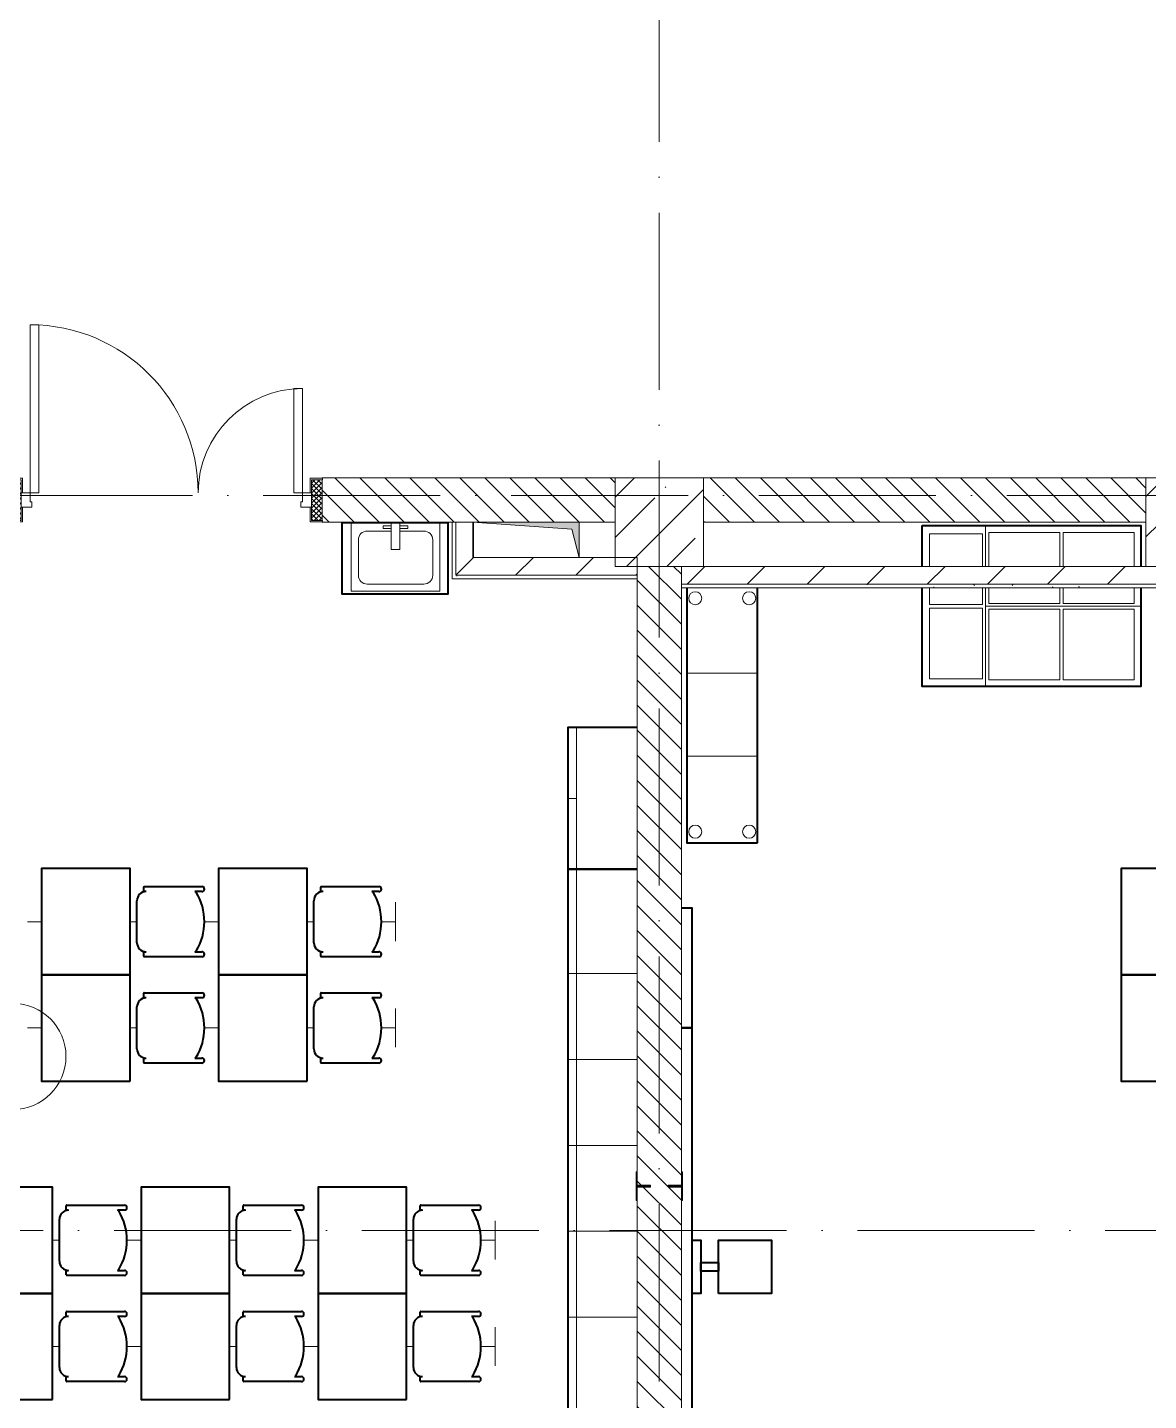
# Model space of a CAD drawing. Header units: millimetres. Extents: x -6467 to 105918, y -7090 to 92481.
# Drawn here: x 32380 to 38715, y 57970 to 65725 of the extents above; entities that cross this region are included whole.
import ezdxf

# ---------------------------------------------------------------- set-up
doc = ezdxf.new("R2010")
doc.units = ezdxf.units.MM
doc.linetypes.add('50_200_ШТРИХ_1Т_ш5_п1_п1_', pattern=[1400, 1000, -200, 0, -200])
doc.linetypes.add('IMPORT-ACAD_ISO02W100', pattern=[3000, 2400, -600])
for name, color, linetype, lineweight, true_color in [('A-AREA-IDEN-1', 7, 'Continuous', 9, 0xaaaaaa), ('A-GENM-1', 7, 'Continuous', 9, 0xaaaaaa), ('A-GENM-2', 7, 'Continuous', 20, 0xaaaaaa), ('I-WALL-1', 7, 'Continuous', 5, 0x787878), ('M-EQPM-1', 7, 'Continuous', 9, 0xaaaaaa), ('M-EQPM-2', 7, 'Continuous', 9, 0xe2e2e2), ('P-SANR-FIXT-1', 7, 'Continuous', 9, 0xaaaaaa), ('мебель 2 этаж-1', 7, 'Continuous', 40, 0xaaaaaa), ('Оси-3', 7, '50_200_ШТРИХ_1Т_ш5_п1_п1_', 9, 0xaaaaaa), ('ТХ_невидимый-1', 7, 'IMPORT-ACAD_ISO02W100', 20, 0xaaaaaa), ('ТХ_функционал-14', 7, 'IMPORT-ACAD_ISO02W100', 20, 0xaaaaaa), ('ТХ_функционал-2', 7, 'Continuous', 40, 0xaaaaaa), ('ТХ_функционал-4', 7, 'Continuous', 20, 0xaaaaaa)]:
    doc.layers.add(name, color=color, linetype=linetype, lineweight=lineweight, true_color=true_color)
for name, color, linetype, lineweight in [('A-DOOR', 7, 'Continuous', 9), ('A-DOOR-2', 7, 'Continuous', 5), ('A-DOOR-FRAM', 7, 'Continuous', 9), ('A-DOOR-FRAM-2', 7, 'Continuous', 5), ('A-WALL', 7, 'Continuous', 5), ('A-WALL-FNSH-1', 7, 'Continuous', 5), ('I-WALL', 7, 'Continuous', 5), ('S-COLS', 7, 'Continuous', 9), ('S-COLS-1', 7, 'Continuous', 5)]:
    doc.layers.add(name, color=color, linetype=linetype, lineweight=lineweight)
pattern_1 = [(135, (0, 0), (-70.71068, -70.71068), [])]
pattern_2 = [(45, (0, 0), (-169.7056, 169.7056), [])]
pattern_3 = [(0, (0, 0), (406.4, 101.6), [6.706, -298.094, 6.706, -298.094, -1625.6]), (0, (0, 0), (406.4, 101.6), [-609.6, 6.706, -602.894, 6.706, -298.094, -711.2]), (0, (0, 0), (406.4, 101.6), [-1524, 6.706, -196.494, 6.706, -501.294]), (120, (152.4, 50.8), (-291.18818, 301.15272), [6.706, -298.094, 6.706, -298.094, -1625.6]), (120, (152.4, 50.8), (-291.18818, 301.15272), [-609.6, 6.706, -602.894, 6.706, -298.094, -711.2]), (120, (152.4, 50.8), (-291.18818, 301.15272), [-1524, 6.706, -196.494, 6.706, -501.294]), (240, (203.2, 254), (-115.21182, -402.75272), [6.706, -298.094, 6.706, -298.094, -1625.6]), (240, (203.2, 254), (-115.21182, -402.75272), [-609.6, 6.706, -602.894, 6.706, -298.094, -711.2]), (240, (203.2, 254), (-115.21182, -402.75272), [-1524, 6.706, -196.494, 6.706, -501.294])]

# ---------------------------------------------------------------- blocks, each defined once
blk = doc.blocks.new('BSC_Колонна _Прямоугольная - 500х500-V86-АИ_План этажа Радиаторы_2')
at = {"layer": 'S-COLS-1'}
h = blk.add_hatch(dxfattribs=at)
h.set_pattern_fill('FP_114', color=256, style=0, pattern_type=2)
h.set_pattern_definition([(45, (-38950, -62931.04), (-228.0985, 228.0985), []), (45, (-38721.9, -62931.04), (-228.0985, 228.0985), [403.225, -80.645, 6.706, -73.939])])
h.paths.add_polyline_path([(-250, -250), (250, -250), (250, 250), (-250, 250)])
for p, q in [((250, 250), (-250, 250)), ((-250, 250), (-250, -250)), ((250, -250), (250, 250)), ((-250, -250), (250, -250))]:
    blk.add_line(p, q, dxfattribs=at)
blk = doc.blocks.new('110_Дверь_СКБ_2Ст_Наружная1 - СОШ_Д-07_1760_1440_х2400мм_Все учебные помещения_ читальные залы-25547909-АИ_План этажа Радиаторы_2')
at = {"layer": 'A-DOOR-2'}
h = blk.add_hatch(dxfattribs=at)
h.set_pattern_fill('FP_120', color=256, style=0, pattern_type=2)
h.set_pattern_definition([(135, (1456.41, 189.685), (-14.14214, -14.14214), []), (225, (1456.41, 189.685), (14.14214, -14.14214), [])])
h.paths.add_polyline_path([(839.5, -115), (899.5, -115), (899.5, 115), (839.5, 115)])
at = {"layer": 'A-DOOR-FRAM-2'}
h = blk.add_hatch(dxfattribs=at)
h.set_pattern_fill('FP_121', color=256, style=0, pattern_type=2)
h.set_pattern_definition([(45, (-666.384, 189.685), (-14.1421, 14.1421), []), (135, (-666.384, 189.685), (-14.1421, -14.1421), [])])
h.paths.add_polyline_path([(-860.5, -115), (-800.5, -115), (-800.5, 115), (-860.5, 115)])
at = {"layer": 'A-DOOR'}
for p, q in [((-750.5, 990), (-750.5, 40)), ((-700.5, 990), (-750.5, 990)), ((-700.5, 40), (-700.5, 990)), ((789.5, 630), (739.5, 630)), ((739.5, 630), (739.5, 40)), ((789.5, 40), (789.5, 630)), ((-750.5, 40), (-700.5, 40)), ((739.5, 40), (789.5, 40))]:
    blk.add_line(p, q, dxfattribs=at)
at = {"layer": 'A-DOOR-2'}
for p, q in [((-792.5, 123), (-862.5, 123)), ((-862.5, 123), (-862.5, 115)), ((-862.5, 115), (-800.5, 115)), ((-800.5, 115), (-800.5, 40)), ((-792.5, 40), (-792.5, 123)), ((901.5, 123), (831.5, 123)), ((831.5, 123), (831.5, 40)), ((839.5, 40), (839.5, 115)), ((839.5, 115), (901.5, 115)), ((901.5, 115), (901.5, 123)), ((-800.5, 40), (-792.5, 40)), ((831.5, 40), (839.5, 40)), ((-792.5, -40), (-800.5, -40)), ((-800.5, -40), (-800.5, -115)), ((-792.5, -123), (-792.5, -40)), ((839.5, -40), (831.5, -40)), ((831.5, -40), (831.5, -123)), ((839.5, -115), (839.5, -40)), ((-862.5, -115), (-862.5, -123)), ((-800.5, -115), (-862.5, -115)), ((-862.5, -123), (-792.5, -123)), ((831.5, -123), (901.5, -123)), ((901.5, -115), (839.5, -115)), ((901.5, -123), (901.5, -115))]:
    blk.add_line(p, q, dxfattribs=at)
for centre, radius, start, end in [((-750.5, 40), 950, 0, 90), ((789.5, 40), 590, 90, 180)]:
    blk.add_arc(centre, radius, start, end, dxfattribs=at)
at = {"layer": 'A-DOOR-FRAM'}
for p, q in [((-800.5, 115), (-860.5, 115)), ((-860.5, 115), (-860.5, -115)), ((-800.5, -115), (-800.5, 115)), ((899.5, 115), (839.5, 115)), ((839.5, 115), (839.5, -115)), ((899.5, -115), (899.5, 115)), ((-750.5, 40), (-800.5, 40)), ((-800.5, 40), (-800.5, -40)), ((-750.5, -10), (-750.5, 40)), ((789.5, 40), (789.5, -10)), ((839.5, 40), (789.5, 40)), ((839.5, -40), (839.5, 40)), ((-800.5, -40), (-740.5, -40)), ((-740.5, -10), (-750.5, -10)), ((-740.5, -40), (-740.5, -10)), ((789.5, -10), (779.5, -10)), ((779.5, -10), (779.5, -40)), ((779.5, -40), (839.5, -40)), ((-860.5, -115), (-800.5, -115)), ((839.5, -115), (899.5, -115))]:
    blk.add_line(p, q, dxfattribs=at)
blk = doc.blocks.new('Канал вертикальный прямоугольный - Шахта - значок проема-24087330-АИ_План этажа Радиаторы_2')
at = {"layer": 'M-EQPM-2'}
blk.add_hatch(color=256, dxfattribs=at).paths.add_polyline_path([(-100, -300), (-60, 260), (100, 300), (-100, 300)])
at = {"layer": 'M-EQPM-1'}
for p, q in [((-100, -300), (-100, 300)), ((-100, 300), (100, 300)), ((-60, 260), (-100, -300)), ((-60, 260), (100, 300)), ((100, 300), (100, -300)), ((100, -300), (-100, -300))]:
    blk.add_line(p, q, dxfattribs=at)
blk = doc.blocks.new('SND_2D_Раковина1 - 400х300-V212-АИ_План этажа Радиаторы_2')
at = {"layer": 'P-SANR-FIXT-1'}
for p, q in [((-250, -220), (-250, 170)), ((-25, 170), (-25, 15)), ((25, 15), (25, 170)), ((250, 170), (250, -220)), ((-160, 120), (-25, 120)), ((-70, 150), (-25, 150)), ((-70, 135), (-70, 150)), ((-25, 135), (-70, 135)), ((70, 150), (25, 150)), ((25, 135), (70, 135)), ((25, 120), (160, 120)), ((70, 135), (70, 150)), ((-210, -130), (-210, 70)), ((-25, 15), (25, 15)), ((210, 70), (210, -130)), ((250, -220), (-250, -220)), ((160, -180), (-160, -180))]:
    blk.add_line(p, q, dxfattribs=at)
for centre, start, end in [((-160, 70), 90, 180), ((160, 70), 0, 90), ((-160, -130), 180, 270), ((160, -130), 270, 0)]:
    blk.add_arc(centre, 50, start, end, dxfattribs=at)
blk = doc.blocks.new('Фахверк _газобетон торцы_865 - Фахверк _газобетон торцы_-26105617-АИ_План этажа Радиаторы_2')
at = {"layer": 'A-GENM-2'}
for p, q in [((41046, 11134.7), (40965, 11134.7)), ((40965, 11134.7), (40965, 11128.7)), ((40965, 11128.7), (41040, 11128.7)), ((41040, 11128.7), (41040, 11053.7)), ((41046, 11053.7), (41046, 11134.7)), ((41040, 11053.7), (41046, 11053.7)), ((41040, 10953.7), (41040, 10878.7)), ((41046, 10953.7), (41040, 10953.7)), ((41046, 10872.7), (41046, 10953.7)), ((41040, 10878.7), (40965, 10878.7)), ((40965, 10878.7), (40965, 10872.7)), ((40965, 10872.7), (41046, 10872.7))]:
    blk.add_line(p, q, dxfattribs=at)
blk = doc.blocks.new('Фахверк _газобетон торцы_866 - Фахверк _газобетон торцы_-26105637-АИ_План этажа Радиаторы_2')
at = {"layer": 'A-GENM-2'}
for p, q in [((41046, 105920.3), (40965, 105920.3)), ((40965, 105920.3), (40965, 105914.3)), ((40965, 105914.3), (41040, 105914.3)), ((41040, 105914.3), (41040, 105839.3)), ((41046, 105839.3), (41046, 105920.3)), ((41040, 105839.3), (41046, 105839.3)), ((41046, 105739.3), (41040, 105739.3)), ((41040, 105739.3), (41040, 105664.3)), ((41046, 105658.3), (41046, 105739.3)), ((41040, 105664.3), (40965, 105664.3)), ((40965, 105664.3), (40965, 105658.3)), ((40965, 105658.3), (41046, 105658.3))]:
    blk.add_line(p, q, dxfattribs=at)
blk = doc.blocks.new('мебель 2 этаж-28800768-АИ_План этажа Радиаторы_2')
at = {"layer": 'ТХ_невидимый-1'}
for p, q in [((34723.5, 62280.7), (34723.5, 62499.4)), ((35223.5, 62280.7), (35223.5, 62499.4)), ((35723.5, 62280.7), (35723.5, 62499.4)), ((36223.5, 62280.7), (36223.5, 62499.4)), ((36723.5, 62280.7), (36723.5, 62499.4)), ((34643.7, 62390), (34723.5, 62390)), ((35262.5, 62390), (35223.5, 62390)), ((35643.7, 62390), (35723.5, 62390)), ((36262.5, 62390), (36223.5, 62390)), ((36643.7, 62390), (36723.5, 62390)), ((34723.5, 61680.7), (34723.5, 61899.4)), ((35223.5, 61680.7), (35223.5, 61899.4)), ((35723.5, 61680.7), (35723.5, 61899.4)), ((36223.5, 61680.7), (36223.5, 61899.4)), ((36723.5, 61680.7), (36723.5, 61899.4)), ((34643.7, 61790), (34723.5, 61790)), ((35262.5, 61790), (35223.5, 61790)), ((35643.7, 61790), (35723.5, 61790)), ((36262.5, 61790), (36223.5, 61790)), ((36643.7, 61790), (36723.5, 61790)), ((34785.5, 60481.4), (34785.5, 60700.1)), ((35285.5, 60481.4), (35285.5, 60700.1)), ((35785.5, 60481.4), (35785.5, 60700.1)), ((36285.5, 60481.4), (36285.5, 60700.1)), ((36785.5, 60481.4), (36785.5, 60700.1)), ((37285.5, 60481.4), (37285.5, 60700.1)), ((34824.5, 60590.8), (34785.5, 60590.8)), ((35205.7, 60590.8), (35285.5, 60590.8)), ((35824.5, 60590.8), (35785.5, 60590.8)), ((36205.7, 60590.8), (36285.5, 60590.8)), ((36824.5, 60590.8), (36785.5, 60590.8)), ((37205.7, 60590.8), (37285.5, 60590.8)), ((34785.5, 59881.4), (34785.5, 60100.1)), ((35285.5, 59881.4), (35285.5, 60100.1)), ((35785.5, 59881.4), (35785.5, 60100.1)), ((36285.5, 59881.4), (36285.5, 60100.1)), ((36785.5, 59881.4), (36785.5, 60100.1)), ((37285.5, 59881.4), (37285.5, 60100.1)), ((34824.5, 59990.8), (34785.5, 59990.8)), ((35205.7, 59990.8), (35285.5, 59990.8)), ((35824.5, 59990.8), (35785.5, 59990.8)), ((36205.7, 59990.8), (36285.5, 59990.8)), ((36824.5, 59990.8), (36785.5, 59990.8)), ((37205.7, 59990.8), (37285.5, 59990.8))]:
    blk.add_line(p, q, dxfattribs=at)
at = {"layer": 'ТХ_функционал-14'}
for p, q in [((39739.5, 64276.3), (39739.5, 64181.1)), ((40476.2, 64187.7), (40476.2, 64276.3)), ((40896.2, 64187.7), (40896.2, 64276.3))]:
    blk.add_line(p, q, dxfattribs=at)
at = {"layer": 'ТХ_функционал-14', "flags": 128}
for points in [[(40039.5, 64396.3), (40039.5, 64581.1), (39739.5, 64581.1), (39739.5, 64396.3)], [(40476.2, 64396.3), (40476.2, 64587.7), (40076.2, 64587.7), (40076.2, 64396.3)], [(40896.2, 64396.3), (40896.2, 64587.7), (40496.2, 64587.7), (40496.2, 64396.3)], [(39739.5, 64181.1), (40039.5, 64181.1), (40039.5, 64276.3)], [(40076.2, 64276.3), (40076.2, 64187.7), (40476.2, 64187.7)], [(40496.2, 64276.3), (40496.2, 64187.7), (40896.2, 64187.7)]]:
    blk.add_lwpolyline(points, dxfattribs=at)
for points in [[(39739.5, 63761.1), (40039.5, 63761.1), (40039.5, 64161.1), (39739.5, 64161.1)], [(40476.2, 63755.7), (40476.2, 64155.7), (40076.2, 64155.7), (40076.2, 63755.7)], [(40896.2, 63755.7), (40896.2, 64155.7), (40496.2, 64155.7), (40496.2, 63755.7)]]:
    blk.add_lwpolyline(points, close=True, dxfattribs=at)
at = {"layer": 'ТХ_функционал-2'}
for p, q in [((39698.8, 64396.3), (39698.8, 64628.2)), ((38769.2, 62835.3), (38769.2, 64276.3)), ((35301, 62562.6), (35301, 62585.7)), ((35303.5, 62588.2), (35629.6, 62588.2)), ((36301, 62562.6), (36301, 62585.7)), ((36303.5, 62588.2), (36629.6, 62588.2)), ((35262.5, 62271.3), (35262.5, 62508.7)), ((35313.8, 62560), (35303.5, 62560)), ((35629.6, 62560), (35590.3, 62560)), ((36262.5, 62271.3), (36262.5, 62508.7)), ((36313.8, 62560), (36303.5, 62560)), ((36629.6, 62560), (36590.3, 62560)), ((35301, 62194.4), (35301, 62217.5)), ((35303.5, 62220.1), (35313.8, 62220.1)), ((35590.3, 62220.1), (35629.6, 62220.1)), ((36301, 62194.4), (36301, 62217.5)), ((36303.5, 62220.1), (36313.8, 62220.1)), ((36590.3, 62220.1), (36629.6, 62220.1)), ((35629.6, 62191.8), (35303.5, 62191.8)), ((36629.6, 62191.8), (36303.5, 62191.8)), ((35301, 61962.6), (35301, 61985.7)), ((35303.5, 61988.2), (35629.6, 61988.2)), ((35313.8, 61960), (35303.5, 61960)), ((35629.6, 61960), (35590.3, 61960)), ((36301, 61962.6), (36301, 61985.7)), ((36303.5, 61988.2), (36629.6, 61988.2)), ((36313.8, 61960), (36303.5, 61960)), ((36629.6, 61960), (36590.3, 61960)), ((35262.5, 61671.3), (35262.5, 61908.7)), ((36262.5, 61671.3), (36262.5, 61908.7)), ((38338.5, 61790.8), (38398.5, 61790.8)), ((35301, 61594.4), (35301, 61617.5)), ((35303.5, 61620.1), (35313.8, 61620.1)), ((35629.6, 61591.8), (35303.5, 61591.8)), ((35590.3, 61620.1), (35629.6, 61620.1)), ((36301, 61594.4), (36301, 61617.5)), ((36303.5, 61620.1), (36313.8, 61620.1)), ((36629.6, 61591.8), (36303.5, 61591.8)), ((36590.3, 61620.1), (36629.6, 61620.1)), ((34863, 60763.3), (34863, 60786.4)), ((34865.5, 60788.9), (35191.6, 60788.9)), ((34875.8, 60760.7), (34865.5, 60760.7)), ((35191.6, 60760.7), (35152.3, 60760.7)), ((35863, 60763.3), (35863, 60786.4)), ((35865.5, 60788.9), (36191.6, 60788.9)), ((35875.8, 60760.7), (35865.5, 60760.7)), ((36191.6, 60760.7), (36152.3, 60760.7)), ((36863, 60763.3), (36863, 60786.4)), ((36865.5, 60788.9), (37191.6, 60788.9)), ((36875.8, 60760.7), (36865.5, 60760.7)), ((37191.6, 60760.7), (37152.3, 60760.7)), ((34824.5, 60472.1), (34824.5, 60709.5)), ((35824.5, 60472.1), (35824.5, 60709.5)), ((36824.5, 60472.1), (36824.5, 60709.5)), ((34863, 60395.1), (34863, 60418.2)), ((34865.5, 60420.8), (34875.8, 60420.8)), ((35152.3, 60420.8), (35191.6, 60420.8)), ((35863, 60395.1), (35863, 60418.2)), ((35865.5, 60420.8), (35875.8, 60420.8)), ((36152.3, 60420.8), (36191.6, 60420.8)), ((36863, 60395.1), (36863, 60418.2)), ((36865.5, 60420.8), (36875.8, 60420.8)), ((37152.3, 60420.8), (37191.6, 60420.8)), ((35191.6, 60392.6), (34865.5, 60392.6)), ((36191.6, 60392.6), (35865.5, 60392.6)), ((37191.6, 60392.6), (36865.5, 60392.6)), ((34863, 60163.3), (34863, 60186.4)), ((34865.5, 60188.9), (35191.6, 60188.9)), ((35863, 60163.3), (35863, 60186.4)), ((35865.5, 60188.9), (36191.6, 60188.9)), ((36863, 60163.3), (36863, 60186.4)), ((36865.5, 60188.9), (37191.6, 60188.9)), ((34824.5, 59872.1), (34824.5, 60109.5)), ((34875.8, 60160.7), (34865.5, 60160.7)), ((35191.6, 60160.7), (35152.3, 60160.7)), ((35824.5, 59872.1), (35824.5, 60109.5)), ((35875.8, 60160.7), (35865.5, 60160.7)), ((36191.6, 60160.7), (36152.3, 60160.7)), ((36824.5, 59872.1), (36824.5, 60109.5)), ((36875.8, 60160.7), (36865.5, 60160.7)), ((37191.6, 60160.7), (37152.3, 60160.7)), ((34863, 59795.1), (34863, 59818.2)), ((34865.5, 59820.8), (34875.8, 59820.8)), ((35191.6, 59792.6), (34865.5, 59792.6)), ((35152.3, 59820.8), (35191.6, 59820.8)), ((35863, 59795.1), (35863, 59818.2)), ((35865.5, 59820.8), (35875.8, 59820.8)), ((36191.6, 59792.6), (35865.5, 59792.6)), ((36152.3, 59820.8), (36191.6, 59820.8)), ((36863, 59795.1), (36863, 59818.2)), ((36865.5, 59820.8), (36875.8, 59820.8)), ((37191.6, 59792.6), (36865.5, 59792.6)), ((37152.3, 59820.8), (37191.6, 59820.8))]:
    blk.add_line(p, q, dxfattribs=at)
at = {"layer": 'ТХ_функционал-2', "flags": 128}
for points in [[(36420.3, 64642.3), (36420.3, 64242.3), (37020.3, 64242.3), (37020.3, 64642.3)], [(35223.5, 62090), (35223.5, 62690), (34723.5, 62690), (34723.5, 62090)], [(36223.5, 62090), (36223.5, 62690), (35723.5, 62690), (35723.5, 62090)], [(41323.1, 62090), (41323.1, 62690), (40823.1, 62690), (40823.1, 62090)], [(35223.5, 61490), (35223.5, 62090), (34723.5, 62090), (34723.5, 61490)], [(36223.5, 61490), (36223.5, 62090), (35723.5, 62090), (35723.5, 61490)], [(41323.1, 61490), (41323.1, 62090), (40823.1, 62090), (40823.1, 61490)], [(38338.5, 61790.8), (38398.5, 61790.8)], [(34785.5, 60290.8), (34785.5, 60890.8), (34285.5, 60890.8), (34285.5, 60290.8)], [(35785.5, 60290.8), (35785.5, 60890.8), (35285.5, 60890.8), (35285.5, 60290.8)], [(36785.5, 60290.8), (36785.5, 60890.8), (36285.5, 60890.8), (36285.5, 60290.8)], [(38398.5, 60290.8), (38398.5, 60590.8), (38448.5, 60590.8), (38448.5, 60290.8)], [(38548.5, 60290.8), (38548.5, 60590.8), (38848.5, 60590.8), (38848.5, 60290.8)], [(38448.5, 60415.8), (38448.5, 60465.8), (38548.5, 60465.8), (38548.5, 60415.8)], [(34785.5, 59690.8), (34785.5, 60290.8), (34285.5, 60290.8), (34285.5, 59690.8)], [(35785.5, 59690.8), (35785.5, 60290.8), (35285.5, 60290.8), (35285.5, 59690.8)], [(36785.5, 59690.8), (36785.5, 60290.8), (36285.5, 60290.8), (36285.5, 59690.8)]]:
    blk.add_lwpolyline(points, close=True, dxfattribs=at)
for points in [[(39698.8, 64628.2), (40933.8, 64628.2), (40933.8, 64396.3)], [(38369.2, 64276.3), (38369.2, 62835.3), (38769.2, 62835.3)], [(40933.8, 64276.3), (40933.8, 63718.2), (39698.8, 63718.2), (39698.8, 64276.3)], [(38088.5, 63486.5), (37696.8, 63486.5), (37696.8, 62686.5), (38088.5, 62686.5)], [(38088.5, 62686.5), (37696.8, 62686.5), (37696.8, 58216.5), (38088.5, 58216.5)], [(38338.5, 58415.8), (38398.5, 58415.8), (38398.5, 59090.8), (38398.5, 61790.8), (38398.5, 62465.8), (38338.5, 62465.8)]]:
    blk.add_lwpolyline(points, dxfattribs=at)
at = {"layer": 'ТХ_функционал-2'}
for centre, radius, start, end in [((35303.5, 62585.7), 2.56, 90, 180), ((35629.6, 62574.1), 14.1, 270, 90), ((36303.5, 62585.7), 2.56, 90, 180), ((36629.6, 62574.1), 14.1, 270, 90), ((35313.8, 62508.7), 51.3, 90, 180), ((35303.5, 62562.6), 2.56, 180, 270), ((35590.3, 62551.5), 8.55, 31.93175, 90), ((35322.6, 62390), 321.2, 328.88631, 31.11369), ((36313.8, 62508.7), 51.3, 90, 180), ((36303.5, 62562.6), 2.56, 180, 270), ((36590.3, 62551.5), 8.55, 31.93175, 90), ((36322.6, 62390), 321.2, 328.88631, 31.11369), ((35313.8, 62271.3), 51.3, 180, 270), ((36313.8, 62271.3), 51.3, 180, 270), ((35303.5, 62217.5), 2.56, 90, 180), ((35303.5, 62194.4), 2.56, 180, 270), ((35590.3, 62228.6), 8.55, 270, 328.06825), ((35629.6, 62205.9), 14.1, 270, 90), ((36303.5, 62217.5), 2.56, 90, 180), ((36303.5, 62194.4), 2.56, 180, 270), ((36590.3, 62228.6), 8.55, 270, 328.06825), ((36629.6, 62205.9), 14.1, 270, 90), ((35313.8, 61908.7), 51.3, 90, 180), ((35303.5, 61985.7), 2.56, 90, 180), ((35303.5, 61962.6), 2.56, 180, 270), ((35590.3, 61951.5), 8.55, 31.93175, 90), ((35629.6, 61974.1), 14.1, 270, 90), ((36313.8, 61908.7), 51.3, 90, 180), ((36303.5, 61985.7), 2.56, 90, 180), ((36303.5, 61962.6), 2.56, 180, 270), ((36590.3, 61951.5), 8.55, 31.93175, 90), ((36629.6, 61974.1), 14.1, 270, 90), ((35322.6, 61790), 321.2, 328.88631, 31.11369), ((36322.6, 61790), 321.2, 328.88631, 31.11369), ((35313.8, 61671.3), 51.3, 180, 270), ((36313.8, 61671.3), 51.3, 180, 270), ((35303.5, 61617.5), 2.56, 90, 180), ((35303.5, 61594.4), 2.56, 180, 270), ((35590.3, 61628.6), 8.55, 270, 328.06825), ((35629.6, 61605.9), 14.1, 270, 90), ((36303.5, 61617.5), 2.56, 90, 180), ((36303.5, 61594.4), 2.56, 180, 270), ((36590.3, 61628.6), 8.55, 270, 328.06825), ((36629.6, 61605.9), 14.1, 270, 90), ((34875.8, 60709.5), 51.3, 90, 180), ((34865.5, 60786.4), 2.56, 90, 180), ((34865.5, 60763.3), 2.56, 180, 270), ((35152.3, 60752.2), 8.55, 31.93175, 90), ((34884.6, 60590.8), 321.2, 328.88631, 31.11369), ((35191.6, 60774.8), 14.1, 270, 90), ((35875.8, 60709.5), 51.3, 90, 180), ((35865.5, 60786.4), 2.56, 90, 180), ((35865.5, 60763.3), 2.56, 180, 270), ((36152.3, 60752.2), 8.55, 31.93175, 90), ((35884.6, 60590.8), 321.2, 328.88631, 31.11369), ((36191.6, 60774.8), 14.1, 270, 90), ((36875.8, 60709.5), 51.3, 90, 180), ((36865.5, 60786.4), 2.56, 90, 180), ((36865.5, 60763.3), 2.56, 180, 270), ((37152.3, 60752.2), 8.55, 31.93175, 90), ((36884.6, 60590.8), 321.2, 328.88631, 31.11369), ((37191.6, 60774.8), 14.1, 270, 90), ((34875.8, 60472.1), 51.3, 180, 270), ((34865.5, 60418.2), 2.56, 90, 180), ((35152.3, 60429.3), 8.55, 270, 328.06825), ((35191.6, 60406.7), 14.1, 270, 90), ((35875.8, 60472.1), 51.3, 180, 270), ((35865.5, 60418.2), 2.56, 90, 180), ((36152.3, 60429.3), 8.55, 270, 328.06825), ((36191.6, 60406.7), 14.1, 270, 90), ((36875.8, 60472.1), 51.3, 180, 270), ((36865.5, 60418.2), 2.56, 90, 180), ((37152.3, 60429.3), 8.55, 270, 328.06825), ((37191.6, 60406.7), 14.1, 270, 90), ((34865.5, 60395.1), 2.56, 180, 270), ((35865.5, 60395.1), 2.56, 180, 270), ((36865.5, 60395.1), 2.56, 180, 270), ((34865.5, 60186.4), 2.56, 90, 180), ((35191.6, 60174.8), 14.1, 270, 90), ((35865.5, 60186.4), 2.56, 90, 180), ((36191.6, 60174.8), 14.1, 270, 90), ((36865.5, 60186.4), 2.56, 90, 180), ((37191.6, 60174.8), 14.1, 270, 90), ((34875.8, 60109.5), 51.3, 90, 180), ((34865.5, 60163.3), 2.56, 180, 270), ((35152.3, 60152.2), 8.55, 31.93175, 90), ((34884.6, 59990.8), 321.2, 328.88631, 31.11369), ((35875.8, 60109.5), 51.3, 90, 180), ((35865.5, 60163.3), 2.56, 180, 270), ((36152.3, 60152.2), 8.55, 31.93175, 90), ((35884.6, 59990.8), 321.2, 328.88631, 31.11369), ((36875.8, 60109.5), 51.3, 90, 180), ((36865.5, 60163.3), 2.56, 180, 270), ((37152.3, 60152.2), 8.55, 31.93175, 90), ((36884.6, 59990.8), 321.2, 328.88631, 31.11369), ((34875.8, 59872.1), 51.3, 180, 270), ((35875.8, 59872.1), 51.3, 180, 270), ((36875.8, 59872.1), 51.3, 180, 270), ((34865.5, 59818.2), 2.56, 90, 180), ((34865.5, 59795.1), 2.56, 180, 270), ((35152.3, 59829.3), 8.55, 270, 328.06825), ((35191.6, 59806.7), 14.1, 270, 90), ((35865.5, 59818.2), 2.56, 90, 180), ((35865.5, 59795.1), 2.56, 180, 270), ((36152.3, 59829.3), 8.55, 270, 328.06825), ((36191.6, 59806.7), 14.1, 270, 90), ((36865.5, 59818.2), 2.56, 90, 180), ((36865.5, 59795.1), 2.56, 180, 270), ((37152.3, 59829.3), 8.55, 270, 328.06825), ((37191.6, 59806.7), 14.1, 270, 90)]:
    blk.add_arc(centre, radius, start, end, dxfattribs=at)
at = {"layer": 'ТХ_функционал-4'}
for p, q in [((40056.4, 64628.2), (40056.4, 64396.3)), ((40056.4, 64276.3), (40056.4, 63718.2)), ((40056.4, 64172.7), (40933.8, 64172.7)), ((38369.2, 63794.3), (38769.2, 63794.3)), ((37746.6, 63486.5), (37746.6, 62686.5)), ((38369.2, 63325.3), (38769.2, 63325.3)), ((37696.8, 63086.5), (37746.6, 63086.5)), ((38088.5, 62096.5), (37696.8, 62096.5)), ((38088.5, 61611.5), (37696.8, 61611.5)), ((38088.5, 61126.5), (37696.8, 61126.5)), ((38088.5, 60641.5), (37696.8, 60641.5)), ((38088.5, 60156.5), (37696.8, 60156.5))]:
    blk.add_line(p, q, dxfattribs=at)
at = {"layer": 'ТХ_функционал-4', "flags": 128}
blk.add_lwpolyline([(37746.6, 63062.5), (37746.6, 58216.5), (37746.6, 57431.3)], dxfattribs=at)
at = {"layer": 'ТХ_функционал-4'}
for centre in [(38417, 64216.7), (38721.4, 64216.7), (38417, 62898.4), (38721.4, 62898.4)]:
    blk.add_circle(centre, 37, dxfattribs=at)
blk = doc.blocks.new('AAR_СКБ_Марка_помещения_1_5 ммп - Номер-27962133-АИ_План этажа Радиаторы_2')
at = {"layer": 'A-AREA-IDEN-1'}
for p, q in [((-2.987, 3), (3.013, 3)), ((-2.987, 0), (3.013, 0))]:
    blk.add_line(p, q, dxfattribs=at)
for centre, start, end in [((-2.987, 1.5), 90, 270), ((3.013, 1.5), 270, 90)]:
    blk.add_arc(centre, 1.5, start, end, dxfattribs=at)

msp = doc.modelspace()

# ---------------------------------------------------------------- hatches: boundary and pattern name
at = {"layer": 'I-WALL'}
h = msp.add_hatch(dxfattribs=at)
h.set_pattern_fill('FP_2', color=256, style=0, pattern_type=2)
h.set_pattern_definition(pattern_1)
h.paths.add_polyline_path([(38700, 62931), (38700, 63181), (36200, 63181), (36200, 62931)])
h.paths.add_polyline_path([(34780, 62931), (35700, 62931), (35700, 63181), (34047, 63179), (34047, 62931)])
h.paths.add_polyline_path([(31400, 62931), (32280, 62931), (32280, 63181), (30200, 63181), (30200, 62931)])
h.paths.add_polyline_path([(28240, 62931), (28310, 62931), (28310, 63181), (28090, 63181), (28090, 62931), (28140, 62931)])
h.paths.add_polyline_path([(29700, 62931), (29700, 63181), (29010, 63181), (29010, 62931), (29404.4, 62931)])
h.paths.add_polyline_path([(27390, 62931), (27390, 63181), (27200, 63181), (27200, 62931)])
h = msp.add_hatch(dxfattribs=at)
h.set_pattern_fill('FP_5', color=256, style=0, pattern_type=2)
h.set_pattern_definition(pattern_2)
h.paths.add_polyline_path([(34800, 62631), (34900, 62631), (34900, 62930.8), (34896.6, 62931), (34800, 62931)])
h = msp.add_hatch(dxfattribs=at)
h.set_pattern_fill('FP_5', color=256, style=0, pattern_type=2)
h.set_pattern_definition(pattern_2)
h.paths.add_polyline_path([(35825, 62631), (35825, 62731), (34900, 62731), (34900, 62631)])
h = msp.add_hatch(dxfattribs=at)
h.set_pattern_fill('FP_2', color=256, style=0, pattern_type=2)
h.set_pattern_definition(pattern_1)
h.paths.add_polyline_path([(36075, 55681), (36075, 62681), (35825, 62681), (35825, 55681), (36048.4, 55681)])
h = msp.add_hatch(dxfattribs=at)
h.set_pattern_fill('FP_5', color=256, style=0, pattern_type=2)
h.set_pattern_definition(pattern_2)
h.paths.add_polyline_path([(38700, 62581), (39200, 62581), (39200, 62681), (36075, 62681), (36075, 62581)])
at = {"layer": 'I-WALL-1'}
h = msp.add_hatch(dxfattribs=at)
h.set_pattern_fill('FP_3', color=256, style=0, pattern_type=2)
h.set_pattern_definition(pattern_3)
h.paths.add_polyline_path([(34800, 62611), (34800, 62931), (34780, 62931), (34780, 62611)])
h = msp.add_hatch(dxfattribs=at)
h.set_pattern_fill('FP_3', color=256, style=0, pattern_type=2)
h.set_pattern_definition(pattern_3)
h.paths.add_polyline_path([(35825, 62611), (35825, 62631), (34800, 62631), (34800, 62611), (34900, 62611)])
h = msp.add_hatch(dxfattribs=at)
h.set_pattern_fill('FP_3', color=256, style=0, pattern_type=2)
h.set_pattern_definition(pattern_3)
h.paths.add_polyline_path([(39300, 62561), (39300, 62581), (36075, 62581), (36075, 62561), (39200, 62561)])
at = {"layer": 'S-COLS-1'}
h = msp.add_hatch(dxfattribs=at)
h.set_pattern_fill('FP_1', color=256, style=0, pattern_type=2)
h.set_pattern_definition([(45, (0, 0), (-228.0985, 228.0985), []), (45, (228.1, 0), (-228.0985, 228.0985), [403.225, -80.645, 6.706, -73.939])])
h.paths.add_polyline_path([(35700, 62681), (36200, 62681), (36200, 63181), (35700, 63181), (35700, 62931)])

# ---------------------------------------------------------------- linework, layer by layer
at = {"layer": 'A-WALL'}
for p, q in [((35700, 63181), (34045, 63181)), ((35700, 62931), (35700, 63181)), ((38700, 63181), (36200, 63181)), ((36200, 63181), (36200, 62931)), ((34045, 62931), (34896.6, 62931)), ((34800, 62931), (34800, 62631)), ((35496.6, 62931), (35700, 62931)), ((36200, 62931), (38700, 62931)), ((35825, 62681), (35825, 55681)), ((36075, 62681), (35825, 62681)), ((36075, 55681), (36075, 62681)), ((34800, 62631), (35825, 62631)), ((39300, 62581), (36075, 62581))]:
    msp.add_line(p, q, dxfattribs=at)
at = {"layer": 'A-WALL-FNSH-1'}
for p, q in [((34780, 62931), (34780, 62611)), ((34900, 62731), (34900, 62931)), ((35825, 62731), (34900, 62731)), ((35825, 62681), (35825, 62731)), ((38700, 62681), (36075, 62681)), ((34780, 62611), (35825, 62611)), ((36075, 62561), (39320, 62561))]:
    msp.add_line(p, q, dxfattribs=at)
at = {"layer": 'S-COLS'}
for p, q in [((35700, 63181), (35700, 62931)), ((36200, 62931), (36200, 63181)), ((35825, 62681), (36075, 62681))]:
    msp.add_line(p, q, dxfattribs=at)
at = {"layer": 'S-COLS-1'}
for p, q in [((36200, 63181), (35700, 63181)), ((35700, 62931), (35700, 62681)), ((36200, 62681), (36200, 62931)), ((35700, 62681), (35825, 62681)), ((36075, 62681), (36200, 62681))]:
    msp.add_line(p, q, dxfattribs=at)
at = {"layer": 'Оси-3'}
for p, q in [((35950, 91281), (35950, 52458)), ((104718, 63081), (-5267.3, 63081)), ((74472.3, 58931), (-5267.3, 58931))]:
    msp.add_line(p, q, dxfattribs=at)

# ---------------------------------------------------------------- block references
at = {"layer": 'A-AREA-IDEN-1', "xscale": 199.9999999999999, "yscale": 199.9999999999999, "zscale": 199.9999999999999}
msp.add_blockref('AAR_СКБ_Марка_помещения_1_5 ммп - Номер-27962133-АИ_План этажа Радиаторы_2', (31695.3, 59613.9), dxfattribs=at)
at = {"layer": 'A-DOOR-2'}
msp.add_blockref('110_Дверь_СКБ_2Ст_Наружная1 - СОШ_Д-07_1760_1440_х2400мм_Все учебные помещения_ читальные залы-25547909-АИ_План этажа Радиаторы_2', (33145.5, 63056), dxfattribs=at)
at = {"layer": 'A-GENM-1'}
for name, p, rotation in [('Фахверк _газобетон торцы_866 - Фахверк _газобетон торцы_-26105637-АИ_План этажа Радиаторы_2', (-69839.3, 100227), 269.9999999999993), ('Фахверк _газобетон торцы_865 - Фахверк _газобетон торцы_-26105617-АИ_План этажа Радиаторы_2', (46953.7, 18135), 90.00000000000074)]:
    msp.add_blockref(name, p, dxfattribs=dict(at, rotation=rotation))
at = {"layer": 'M-EQPM-1', "rotation": 269.9999999999993}
msp.add_blockref('Канал вертикальный прямоугольный - Шахта - значок проема-24087330-АИ_План этажа Радиаторы_2', (35196.6, 62831), dxfattribs=at)
at = {"layer": 'P-SANR-FIXT-1'}
msp.add_blockref('SND_2D_Раковина1 - 400х300-V212-АИ_План этажа Радиаторы_2', (34460, 62761), dxfattribs=at)
at = {"layer": 'S-COLS'}
msp.add_blockref('BSC_Колонна _Прямоугольная - 500х500-V86-АИ_План этажа Радиаторы_2', (38950, 62931), dxfattribs=at)
at = {"layer": 'мебель 2 этаж-1'}
msp.add_blockref('мебель 2 этаж-28800768-АИ_План этажа Радиаторы_2', (-2263.5, -1715.2), dxfattribs=at)

doc.saveas('drawing.dxf')
